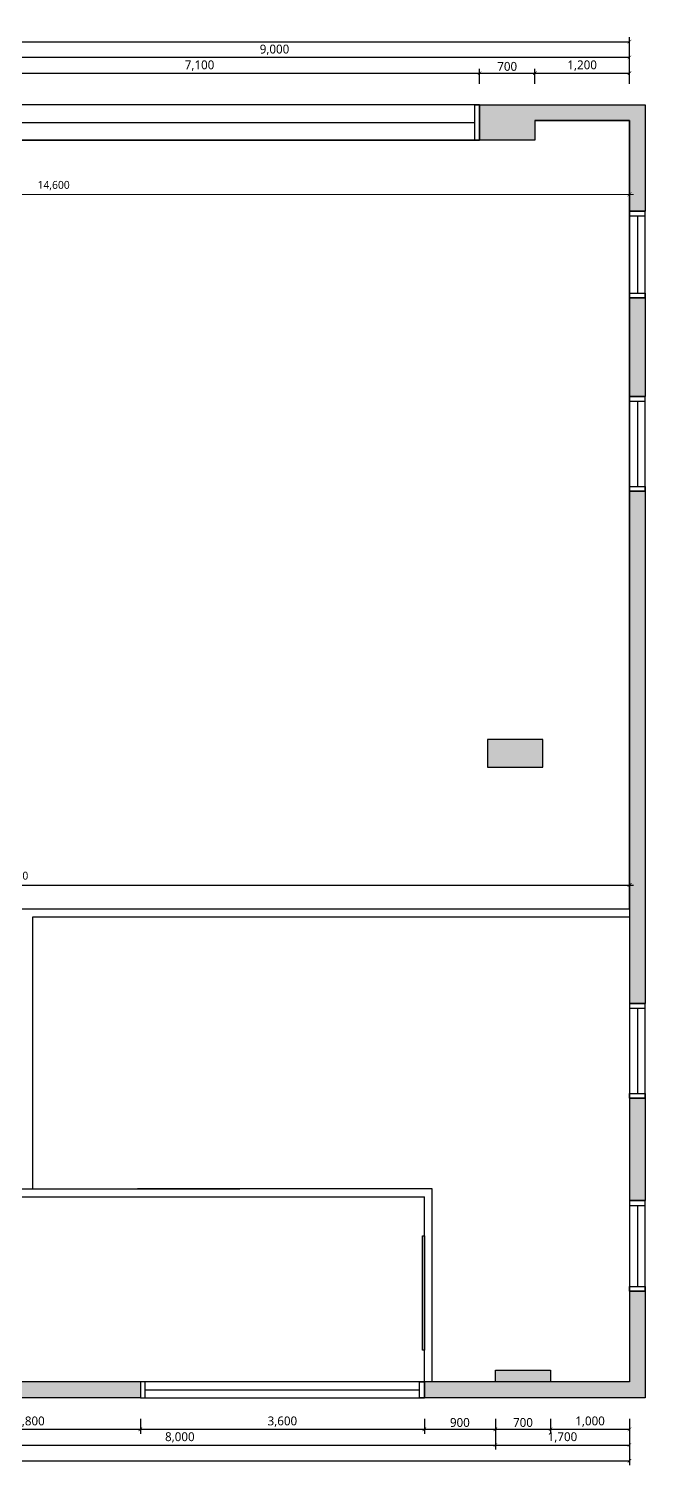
# Model space of a CAD drawing. Header units: metres. Extents: x 11578468 to 47831421, y -58341524 to -14256839.
# Drawn here: x 23957602 to 23965418, y -29115438 to -29097218 of the extents above; entities that cross this region are included whole.
import ezdxf

# ---------------------------------------------------------------- set-up
doc = ezdxf.new("R2010")
doc.units = ezdxf.units.M
doc.header["$LTSCALE"] = 50
doc.header["$MEASUREMENT"] = 0
doc.layers.get('0').update_dxf_attribs({"linetype": 'CONTINUOUS'})
doc.layers.get('DEFPOINTS').update_dxf_attribs({"linetype": 'CONTINUOUS'})
for name, color, linetype in [('3.기호.계단선', 30, 'CONTINUOUS'), ('wall', 3, 'CONTINUOUS'), ('WIN', 4, 'CONTINUOUS')]:
    doc.layers.add(name, color=color, linetype=linetype)
doc.layers.add('DIM', color=7, linetype='CONTINUOUS', lineweight=15)
doc.layers.add('ha', color=8, linetype='CONTINUOUS', lineweight=5)
doc.styles.add('HY 울릉도 L', font='malgun.ttf')
doc.styles.add('N 맑은고딕', font='malgun.ttf')
doc.dimstyles.new('JJ IN 45', dxfattribs={"dimscale": 45, "dimtxt": 2.5, "dimasz": 1, "dimexe": 1.25, "dimexo": 1.5, "dimtad": 1, "dimdec": 6, "dimlunit": 6, "dimtxsty": 'N 맑은고딕', "dimblk": 'ARCHTICK', "dimcen": 2.5, "dimclrd": 256, "dimclre": 256, "dimclrt": 256, "dimadec": 0, "dimazin": 0, "dimtfac": 1, "dimtdec": 6, "dimtix": 1, "dimtmove": 0, "dimatfit": 3, "dimldrblk": 'ARCHTICK', "dimfxl": 1, "dimarcsym": 0})
doc.dimstyles.new('사본 50', dxfattribs={"dimscale": 50, "dimtxt": 2, "dimasz": 1, "dimexe": 1, "dimexo": 1, "dimgap": 1, "dimtad": 1, "dimdec": 0, "dimrnd": 0.05, "dimdsep": 46, "dimlunit": 6, "dimtxsty": 'HY 울릉도 L', "dimblk": 'ARCHTICK', "dimcen": 2.5, "dimdle": 1, "dimclrd": 133, "dimclre": 133, "dimclrt": 30, "dimadec": 0, "dimazin": 0, "dimtfac": 1, "dimtdec": 0, "dimtix": 1, "dimtmove": 2, "dimatfit": 3, "dimldrblk": 'ARCHTICK', "dimfxl": 1, "dimlwd": -1, "dimlwe": -1, "dimarcsym": 0})

# ---------------------------------------------------------------- blocks, each defined once
blk = doc.blocks.new('*U359')
at = {"layer": 'WIN', "linetype": 'Continuous'}
blk.add_line((60, 100), (3540, 100), dxfattribs=at)
for points in [[(0, 0), (3600, 0), (3600, 200), (0, 200)], [(0, 0), (60, 0), (60, 200), (0, 200)], [(3600, 0), (3540, 0), (3540, 200), (3600, 200)]]:
    blk.add_lwpolyline(points, close=True, dxfattribs=at)
blk = doc.blocks.new('*U358')
at = {"layer": 'WIN', "linetype": 'Continuous'}
blk.add_line((60, -25), (7040, -25), dxfattribs=at)
for points in [[(0, -250), (7100, -250), (7100, 200), (0, 200)], [(0, -250), (60, -250), (60, 200), (0, 200)], [(7100, -250), (7040, -250), (7040, 200), (7100, 200)]]:
    blk.add_lwpolyline(points, close=True, dxfattribs=at)
blk = doc.blocks.new('*U1962')
at = {"layer": 'WIN', "linetype": 'Continuous'}
blk.add_line((60, 100), (1040, 100), dxfattribs=at)
for points in [[(0, 0), (1100, 0), (1100, 200), (0, 200)], [(0, 0), (60, 0), (60, 200), (0, 200)], [(1100, 0), (1040, 0), (1040, 200), (1100, 200)]]:
    blk.add_lwpolyline(points, close=True, dxfattribs=at)
blk = doc.blocks.new('*U1960')
at = {"layer": 'WIN', "linetype": 'Continuous'}
blk.add_line((60, 100), (1140, 100), dxfattribs=at)
for points in [[(0, 0), (1200, 0), (1200, 200), (0, 200)], [(0, 0), (60, 0), (60, 200), (0, 200)], [(1200, 0), (1140, 0), (1140, 200), (1200, 200)]]:
    blk.add_lwpolyline(points, close=True, dxfattribs=at)
blk = doc.blocks.new('*U1959')
at = {"layer": 'WIN', "linetype": 'Continuous'}
blk.add_line((60, 100), (1090, 100), dxfattribs=at)
for points in [[(0, 0), (1150, 0), (1150, 200), (0, 200)], [(0, 0), (60, 0), (60, 200), (0, 200)], [(1150, 0), (1090, 0), (1090, 200), (1150, 200)]]:
    blk.add_lwpolyline(points, close=True, dxfattribs=at)
blk = doc.blocks.new('_ArchTick')
at = {"color": 0, "linetype": 'ByBlock', "const_width": 0.15}
blk.add_lwpolyline([(-0.5, -0.5), (0.5, 0.5)], dxfattribs=at)
blk = doc.blocks.new('*D375')
at = {"layer": 'DEFPOINTS', "color": 0, "transparency": 16777216}
for p in [(23736702, -29144857), (23739502, -29144857), (23739502, -29145057)]:
    blk.add_point(p, dxfattribs=at)
at = {"layer": 'DIM', "lineweight": -2, "transparency": 16777216}
for p, q in [((23736702, -29144924), (23736702, -29145113)), ((23739502, -29144924), (23739502, -29145113)), ((23736702, -29145057), (23739502, -29145057))]:
    blk.add_line(p, q, dxfattribs=at)
at = {"layer": 'DIM', "lineweight": -2, "transparency": 16777216, "xscale": 45, "yscale": 45, "zscale": 45, "rotation": 180}
blk.add_blockref('_ArchTick', (23736702, -29145057), dxfattribs=at)
at = {"layer": 'DIM', "lineweight": -2, "transparency": 16777216, "xscale": 45, "yscale": 45, "zscale": 45}
blk.add_blockref('_ArchTick', (23739502, -29145057), dxfattribs=at)
at = {"layer": 'DIM', "transparency": 16777216, "insert": (23738102, -29144961), "char_height": 112.5, "attachment_point": 5, "style": 'N 맑은고딕'}
blk.add_mtext('2,800', dxfattribs=at)
blk = doc.blocks.new('*D376')
at = {"layer": 'DEFPOINTS', "color": 0, "transparency": 16777216}
for p in [(23739502, -29144857), (23743102, -29144857), (23743102, -29145057)]:
    blk.add_point(p, dxfattribs=at)
at = {"layer": 'DIM', "lineweight": -2, "transparency": 16777216}
for p, q in [((23739502, -29144924), (23739502, -29145113)), ((23743102, -29144924), (23743102, -29145113)), ((23739502, -29145057), (23743102, -29145057))]:
    blk.add_line(p, q, dxfattribs=at)
at = {"layer": 'DIM', "lineweight": -2, "transparency": 16777216, "xscale": 45, "yscale": 45, "zscale": 45, "rotation": 180}
blk.add_blockref('_ArchTick', (23739502, -29145057), dxfattribs=at)
at = {"layer": 'DIM', "lineweight": -2, "transparency": 16777216, "xscale": 45, "yscale": 45, "zscale": 45}
blk.add_blockref('_ArchTick', (23743102, -29145057), dxfattribs=at)
at = {"layer": 'DIM', "transparency": 16777216, "insert": (23741302, -29144961), "char_height": 112.5, "attachment_point": 5, "style": 'N 맑은고딕'}
blk.add_mtext('3,600', dxfattribs=at)
blk = doc.blocks.new('*D377')
at = {"layer": 'DEFPOINTS', "color": 0, "transparency": 16777216}
for p in [(23743102, -29144857), (23744002, -29144857), (23744002, -29145057)]:
    blk.add_point(p, dxfattribs=at)
at = {"layer": 'DIM', "lineweight": -2, "transparency": 16777216}
for p, q in [((23743102, -29144924), (23743102, -29145113)), ((23744002, -29144924), (23744002, -29145113)), ((23743102, -29145057), (23744002, -29145057))]:
    blk.add_line(p, q, dxfattribs=at)
at = {"layer": 'DIM', "lineweight": -2, "transparency": 16777216, "xscale": 45, "yscale": 45, "zscale": 45, "rotation": 180}
blk.add_blockref('_ArchTick', (23743102, -29145057), dxfattribs=at)
at = {"layer": 'DIM', "lineweight": -2, "transparency": 16777216, "xscale": 45, "yscale": 45, "zscale": 45}
blk.add_blockref('_ArchTick', (23744002, -29145057), dxfattribs=at)
at = {"layer": 'DIM', "transparency": 16777216, "insert": (23743552, -29144971), "char_height": 112.5, "attachment_point": 5, "style": 'N 맑은고딕'}
blk.add_mtext('900', dxfattribs=at)
blk = doc.blocks.new('*D378')
at = {"layer": 'DEFPOINTS', "color": 0, "transparency": 16777216}
for p in [(23744002, -29144857), (23744702, -29144857), (23744702, -29145057)]:
    blk.add_point(p, dxfattribs=at)
at = {"layer": 'DIM', "lineweight": -2, "transparency": 16777216}
for p, q in [((23744002, -29144924), (23744002, -29145113)), ((23744702, -29144924), (23744702, -29145113)), ((23744002, -29145057), (23744702, -29145057))]:
    blk.add_line(p, q, dxfattribs=at)
at = {"layer": 'DIM', "lineweight": -2, "transparency": 16777216, "xscale": 45, "yscale": 45, "zscale": 45, "rotation": 180}
blk.add_blockref('_ArchTick', (23744002, -29145057), dxfattribs=at)
at = {"layer": 'DIM', "lineweight": -2, "transparency": 16777216, "xscale": 45, "yscale": 45, "zscale": 45}
blk.add_blockref('_ArchTick', (23744702, -29145057), dxfattribs=at)
at = {"layer": 'DIM', "transparency": 16777216, "insert": (23744352, -29144971), "char_height": 112.5, "attachment_point": 5, "style": 'N 맑은고딕'}
blk.add_mtext('700', dxfattribs=at)
blk = doc.blocks.new('*D379')
at = {"layer": 'DEFPOINTS', "color": 0, "transparency": 16777216}
for p in [(23744702, -29144857), (23745702, -29144857), (23745702, -29145057)]:
    blk.add_point(p, dxfattribs=at)
at = {"layer": 'DIM', "lineweight": -2, "transparency": 16777216}
for p, q in [((23744702, -29144924), (23744702, -29145113)), ((23745702, -29144924), (23745702, -29145113)), ((23744702, -29145057), (23745702, -29145057))]:
    blk.add_line(p, q, dxfattribs=at)
at = {"layer": 'DIM', "lineweight": -2, "transparency": 16777216, "xscale": 45, "yscale": 45, "zscale": 45, "rotation": 180}
blk.add_blockref('_ArchTick', (23744702, -29145057), dxfattribs=at)
at = {"layer": 'DIM', "lineweight": -2, "transparency": 16777216, "xscale": 45, "yscale": 45, "zscale": 45}
blk.add_blockref('_ArchTick', (23745702, -29145057), dxfattribs=at)
at = {"layer": 'DIM', "transparency": 16777216, "insert": (23745202, -29144961), "char_height": 112.5, "attachment_point": 5, "style": 'N 맑은고딕'}
blk.add_mtext('1,000', dxfattribs=at)
blk = doc.blocks.new('*D382')
at = {"layer": 'DEFPOINTS', "color": 0, "transparency": 16777216}
for p in [(23736002, -29144857), (23744002, -29144857), (23744002, -29145257)]:
    blk.add_point(p, dxfattribs=at)
at = {"layer": 'DIM', "lineweight": -2, "transparency": 16777216}
for p, q in [((23736002, -29144924), (23736002, -29145313)), ((23744002, -29144924), (23744002, -29145313)), ((23736002, -29145257), (23744002, -29145257))]:
    blk.add_line(p, q, dxfattribs=at)
at = {"layer": 'DIM', "lineweight": -2, "transparency": 16777216, "xscale": 45, "yscale": 45, "zscale": 45, "rotation": 180}
blk.add_blockref('_ArchTick', (23736002, -29145257), dxfattribs=at)
at = {"layer": 'DIM', "lineweight": -2, "transparency": 16777216, "xscale": 45, "yscale": 45, "zscale": 45}
blk.add_blockref('_ArchTick', (23744002, -29145257), dxfattribs=at)
at = {"layer": 'DIM', "transparency": 16777216, "insert": (23740002, -29145161), "char_height": 112.5, "attachment_point": 5, "style": 'N 맑은고딕'}
blk.add_mtext('8,000', dxfattribs=at)
blk = doc.blocks.new('*D383')
at = {"layer": 'DEFPOINTS', "color": 0, "transparency": 16777216}
for p in [(23744002, -29144857), (23745702, -29144857), (23745702, -29145257)]:
    blk.add_point(p, dxfattribs=at)
at = {"layer": 'DIM', "lineweight": -2, "transparency": 16777216}
for p, q in [((23744002, -29144924), (23744002, -29145313)), ((23745702, -29144924), (23745702, -29145313)), ((23744002, -29145257), (23745702, -29145257))]:
    blk.add_line(p, q, dxfattribs=at)
at = {"layer": 'DIM', "lineweight": -2, "transparency": 16777216, "xscale": 45, "yscale": 45, "zscale": 45, "rotation": 180}
blk.add_blockref('_ArchTick', (23744002, -29145257), dxfattribs=at)
at = {"layer": 'DIM', "lineweight": -2, "transparency": 16777216, "xscale": 45, "yscale": 45, "zscale": 45}
blk.add_blockref('_ArchTick', (23745702, -29145257), dxfattribs=at)
at = {"layer": 'DIM', "transparency": 16777216, "insert": (23744852, -29145161), "char_height": 112.5, "attachment_point": 5, "style": 'N 맑은고딕'}
blk.add_mtext('1,700', dxfattribs=at)
blk = doc.blocks.new('*D384')
at = {"layer": 'DEFPOINTS', "color": 0, "transparency": 16777216}
for p in [(23725352, -29144857), (23745702, -29144857), (23745702, -29145457)]:
    blk.add_point(p, dxfattribs=at)
at = {"layer": 'DIM', "lineweight": -2, "transparency": 16777216}
for p, q in [((23725352, -29144924), (23725352, -29145513)), ((23745702, -29144924), (23745702, -29145513)), ((23725352, -29145457), (23745702, -29145457))]:
    blk.add_line(p, q, dxfattribs=at)
at = {"layer": 'DIM', "lineweight": -2, "transparency": 16777216, "xscale": 45, "yscale": 45, "zscale": 45, "rotation": 180}
blk.add_blockref('_ArchTick', (23725352, -29145457), dxfattribs=at)
at = {"layer": 'DIM', "lineweight": -2, "transparency": 16777216, "xscale": 45, "yscale": 45, "zscale": 45}
blk.add_blockref('_ArchTick', (23745702, -29145457), dxfattribs=at)
at = {"layer": 'DIM', "transparency": 16777216, "insert": (23735527, -29145361), "char_height": 112.5, "attachment_point": 5, "style": 'N 맑은고딕'}
blk.add_mtext('20,350', dxfattribs=at)
blk = doc.blocks.new('*D400')
at = {"layer": 'DEFPOINTS', "color": 0, "transparency": 16777216}
for p in [(23743802, -29127857), (23736702, -29128057), (23743802, -29128057)]:
    blk.add_point(p, dxfattribs=at)
at = {"layer": 'DIM', "lineweight": -2, "transparency": 16777216}
for p, q in [((23736702, -29127990), (23736702, -29127801)), ((23743802, -29127990), (23743802, -29127801)), ((23736702, -29127857), (23743802, -29127857))]:
    blk.add_line(p, q, dxfattribs=at)
at = {"layer": 'DIM', "lineweight": -2, "transparency": 16777216, "xscale": 45, "yscale": 45, "zscale": 45, "rotation": 180}
blk.add_blockref('_ArchTick', (23736702, -29127857), dxfattribs=at)
at = {"layer": 'DIM', "lineweight": -2, "transparency": 16777216, "xscale": 45, "yscale": 45, "zscale": 45}
blk.add_blockref('_ArchTick', (23743802, -29127857), dxfattribs=at)
at = {"layer": 'DIM', "transparency": 16777216, "insert": (23740252, -29127761), "char_height": 112.5, "attachment_point": 5, "style": 'N 맑은고딕'}
blk.add_mtext('7,100', dxfattribs=at)
blk = doc.blocks.new('*D401')
at = {"layer": 'DEFPOINTS', "color": 0, "transparency": 16777216}
for p in [(23744502, -29127857), (23743802, -29128057), (23744502, -29128057)]:
    blk.add_point(p, dxfattribs=at)
at = {"layer": 'DIM', "lineweight": -2, "transparency": 16777216}
for p, q in [((23743802, -29127990), (23743802, -29127801)), ((23744502, -29127990), (23744502, -29127801)), ((23743802, -29127857), (23744502, -29127857))]:
    blk.add_line(p, q, dxfattribs=at)
at = {"layer": 'DIM', "lineweight": -2, "transparency": 16777216, "xscale": 45, "yscale": 45, "zscale": 45, "rotation": 180}
blk.add_blockref('_ArchTick', (23743802, -29127857), dxfattribs=at)
at = {"layer": 'DIM', "lineweight": -2, "transparency": 16777216, "xscale": 45, "yscale": 45, "zscale": 45}
blk.add_blockref('_ArchTick', (23744502, -29127857), dxfattribs=at)
at = {"layer": 'DIM', "transparency": 16777216, "insert": (23744152, -29127771), "char_height": 112.5, "attachment_point": 5, "style": 'N 맑은고딕'}
blk.add_mtext('700', dxfattribs=at)
blk = doc.blocks.new('*D402')
at = {"layer": 'DEFPOINTS', "color": 0, "transparency": 16777216}
for p in [(23745702, -29127857), (23744502, -29128057), (23745702, -29128057)]:
    blk.add_point(p, dxfattribs=at)
at = {"layer": 'DIM', "lineweight": -2, "transparency": 16777216}
for p, q in [((23744502, -29127990), (23744502, -29127801)), ((23745702, -29127990), (23745702, -29127801)), ((23744502, -29127857), (23745702, -29127857))]:
    blk.add_line(p, q, dxfattribs=at)
at = {"layer": 'DIM', "lineweight": -2, "transparency": 16777216, "xscale": 45, "yscale": 45, "zscale": 45, "rotation": 180}
blk.add_blockref('_ArchTick', (23744502, -29127857), dxfattribs=at)
at = {"layer": 'DIM', "lineweight": -2, "transparency": 16777216, "xscale": 45, "yscale": 45, "zscale": 45}
blk.add_blockref('_ArchTick', (23745702, -29127857), dxfattribs=at)
at = {"layer": 'DIM', "transparency": 16777216, "insert": (23745102, -29127761), "char_height": 112.5, "attachment_point": 5, "style": 'N 맑은고딕'}
blk.add_mtext('1,200', dxfattribs=at)
blk = doc.blocks.new('*D403')
at = {"layer": 'DEFPOINTS', "color": 0, "transparency": 16777216}
for p in [(23736702, -29127657), (23736702, -29128057), (23745702, -29128057)]:
    blk.add_point(p, dxfattribs=at)
at = {"layer": 'DIM', "lineweight": -2, "transparency": 16777216}
for p, q in [((23736702, -29127990), (23736702, -29127601)), ((23745702, -29127657), (23736702, -29127657)), ((23745702, -29127990), (23745702, -29127601))]:
    blk.add_line(p, q, dxfattribs=at)
at = {"layer": 'DIM', "lineweight": -2, "transparency": 16777216, "xscale": 45, "yscale": 45, "zscale": 45, "rotation": 180}
blk.add_blockref('_ArchTick', (23736702, -29127657), dxfattribs=at)
at = {"layer": 'DIM', "lineweight": -2, "transparency": 16777216, "xscale": 45, "yscale": 45, "zscale": 45}
blk.add_blockref('_ArchTick', (23745702, -29127657), dxfattribs=at)
at = {"layer": 'DIM', "transparency": 16777216, "insert": (23741202, -29127561), "char_height": 112.5, "attachment_point": 5, "style": 'N 맑은고딕'}
blk.add_mtext('9,000', dxfattribs=at)
blk = doc.blocks.new('*D406')
at = {"layer": 'DEFPOINTS', "color": 0, "transparency": 16777216}
for p in [(23745702, -29127457), (23728502, -29128057), (23745702, -29128057)]:
    blk.add_point(p, dxfattribs=at)
at = {"layer": 'DIM', "lineweight": -2, "transparency": 16777216}
for p, q in [((23728502, -29127990), (23728502, -29127401)), ((23728502, -29127457), (23745702, -29127457)), ((23745702, -29127990), (23745702, -29127401))]:
    blk.add_line(p, q, dxfattribs=at)
at = {"layer": 'DIM', "lineweight": -2, "transparency": 16777216, "xscale": 45, "yscale": 45, "zscale": 45, "rotation": 180}
blk.add_blockref('_ArchTick', (23728502, -29127457), dxfattribs=at)
at = {"layer": 'DIM', "lineweight": -2, "transparency": 16777216, "xscale": 45, "yscale": 45, "zscale": 45}
blk.add_blockref('_ArchTick', (23745702, -29127457), dxfattribs=at)
at = {"layer": 'DIM', "transparency": 16777216, "insert": (23737102, -29127361), "char_height": 112.5, "attachment_point": 5, "style": 'N 맑은고딕'}
blk.add_mtext('17,200', dxfattribs=at)
blk = doc.blocks.new('*D1969')
at = {"layer": 'DEFPOINTS', "color": 0, "ltscale": 10, "transparency": 16777216}
for p in [(23950618, -29098632), (23965218, -29098632), (23965218, -29099318)]:
    blk.add_point(p, dxfattribs=at)
at = {"layer": 'DIM', "color": 133, "ltscale": 10, "transparency": 16777216}
for p, q in [((23950618, -29098682), (23950618, -29099368)), ((23965218, -29098682), (23965218, -29099368)), ((23950568, -29099318), (23965268, -29099318))]:
    blk.add_line(p, q, dxfattribs=at)
at = {"layer": 'DIM', "color": 133, "ltscale": 10, "transparency": 16777216, "xscale": 50, "yscale": 50, "zscale": 50, "rotation": 180}
blk.add_blockref('_ArchTick', (23950618, -29099318), dxfattribs=at)
at = {"layer": 'DIM', "color": 133, "ltscale": 10, "transparency": 16777216, "xscale": 50, "yscale": 50, "zscale": 50}
blk.add_blockref('_ArchTick', (23965218, -29099318), dxfattribs=at)
at = {"layer": 'DIM', "color": 30, "ltscale": 10, "transparency": 16777216, "insert": (23957918, -29099207), "char_height": 100, "attachment_point": 5, "style": 'HY 울릉도 L'}
blk.add_mtext('14,600', dxfattribs=at)
blk = doc.blocks.new('*D2010')
at = {"layer": 'DEFPOINTS', "color": 0, "ltscale": 10, "transparency": 16777216}
for p in [(23965218, -29108079), (23949568, -29108382), (23965218, -29108382)]:
    blk.add_point(p, dxfattribs=at)
at = {"layer": 'wall', "color": 133, "ltscale": 10, "transparency": 16777216}
for p, q in [((23949518, -29108079), (23965268, -29108079)), ((23949568, -29108332), (23949568, -29108029)), ((23965218, -29108332), (23965218, -29108029))]:
    blk.add_line(p, q, dxfattribs=at)
at = {"layer": 'wall', "color": 133, "ltscale": 10, "transparency": 16777216, "xscale": 50, "yscale": 50, "zscale": 50, "rotation": 180}
blk.add_blockref('_ArchTick', (23949568, -29108079), dxfattribs=at)
at = {"layer": 'wall', "color": 133, "ltscale": 10, "transparency": 16777216, "xscale": 50, "yscale": 50, "zscale": 50}
blk.add_blockref('_ArchTick', (23965218, -29108079), dxfattribs=at)
at = {"layer": 'wall', "color": 30, "ltscale": 10, "transparency": 16777216, "insert": (23957393, -29107969), "char_height": 100, "attachment_point": 5, "style": 'HY 울릉도 L'}
blk.add_mtext('15,650', dxfattribs=at)
blk = doc.blocks.new('sdagdgds')
at = {"layer": 'ha', "transparency": 33554687}
h = blk.add_hatch(color=256, dxfattribs=at)
h.dxf.hatch_style = 1
h.paths.add_polyline_path([(23725502, -29128457), (23728302, -29128457), (23728302, -29132607), (23728502, -29132607), (23728502, -29128257), (23728302, -29128257), (23725302, -29128257), (23725302, -29132557), (23725502, -29132557)])
h.paths.add_polyline_path([(23728502, -29133657), (23728302, -29133657), (23728302, -29133757), (23725502, -29133757), (23725502, -29133657), (23725302, -29133657), (23725302, -29133757), (23724848.0976572, -29133757), (23724752, -29133757), (23724752, -29136507), (23725152, -29136507), (23725152, -29137657), (23725352, -29137657), (23725352, -29137507), (23727752, -29137507), (23727952, -29137507), (23727952, -29137307), (23725352, -29137307), (23725352, -29136507), (23727052, -29136507), (23727052, -29136707), (23727252, -29136707), (23727252, -29136507), (23727252, -29135757), (23727252, -29135707), (23727052, -29135707), (23727052, -29135757), (23727052, -29136307), (23725352, -29136307), (23724952, -29136307), (23724952, -29133957), (23727052, -29133957), (23727052, -29134507), (23727252, -29134507), (23727252, -29133957), (23728502, -29133957)])
h.paths.add_polyline_path([(23727952, -29138607), (23727752, -29138607), (23727752, -29139637), (23725352, -29139637), (23725352, -29139457), (23725152, -29139457), (23725152, -29140057), (23725352, -29140057), (23725352, -29139837), (23727752, -29139837), (23727752, -29139907), (23727952, -29139907), (23727952, -29139837)])
h.paths.add_polyline_path([(23727952, -29141007), (23727752, -29141007), (23727752, -29142007), (23725352, -29142007), (23725352, -29141857), (23725152, -29141857), (23725152, -29144557), (23725652, -29144557), (23725652, -29144657), (23729552, -29144657), (23729552, -29144457), (23725852, -29144457), (23725852, -29144357), (23725352, -29144357), (23725352, -29142207), (23727952, -29142207)])
h.paths.add_polyline_path([(23731552, -29144307), (23730852, -29144307), (23730852, -29144457), (23730732, -29144457), (23730732, -29144657), (23732052, -29144657), (23732052, -29144457), (23731552, -29144457)])
h.paths.add_polyline_path([(23739502, -29144457), (23736702, -29144457), (23736702, -29144307), (23736002, -29144307), (23736002, -29144457), (23733202, -29144457), (23733202, -29144657), (23739502, -29144657)])
h.paths.add_polyline_path([(23745902, -29143307), (23745702, -29143307), (23745702, -29144457), (23744702, -29144457), (23744702, -29144307), (23744002, -29144307), (23744002, -29144457), (23743102, -29144457), (23743102, -29144657), (23745902, -29144657)])
h.paths.add_polyline_path([(23745902, -29133157), (23745702, -29133157), (23745702, -29139657), (23745902, -29139657)])
h.paths.add_polyline_path([(23745902, -29140857), (23745702, -29140857), (23745702, -29142157), (23745902, -29142157)])
h.paths.add_polyline_path([(23744602, -29136307), (23743902, -29136307), (23743902, -29136657), (23744602, -29136657)])
h.paths.add_polyline_path([(23736702, -29136307), (23736002, -29136307), (23736002, -29136657), (23736702, -29136657)])
h.paths.add_polyline_path([(23731602, -29136307), (23730902, -29136307), (23730902, -29136657), (23731602, -29136657)])
h.paths.add_polyline_path([(23745902, -29130707), (23745702, -29130707), (23745702, -29131957), (23745902, -29131957)])
h.paths.add_polyline_path([(23745902, -29128257), (23743802, -29128257), (23743802, -29128457), (23743802, -29128707), (23744502, -29128707), (23744502, -29128457), (23745702, -29128457), (23745702, -29129607), (23745902, -29129607)])
h.paths.add_polyline_path([(23731602, -29128457), (23731602, -29128257), (23730902, -29128257), (23730902, -29130107), (23731102, -29130107), (23731102, -29128707), (23731602, -29128707)])
h.paths.add_polyline_path([(23736702, -29128257), (23736002, -29128257), (23736002, -29128457), (23736002, -29128707), (23736702, -29128707), (23736702, -29128457)])
at = {"layer": 'wall'}
for p, q in [((23743802, -29128257), (23745902, -29128257)), ((23743802, -29128457), (23743802, -29128257)), ((23745902, -29128257), (23745902, -29129607)), ((23743802, -29128707), (23743802, -29128457)), ((23744502, -29128457), (23745702, -29128457)), ((23744502, -29128457), (23744502, -29128707)), ((23744502, -29128457), (23744502, -29128707)), ((23745702, -29128457), (23745702, -29129607)), ((23744502, -29128707), (23743802, -29128707)), ((23745702, -29129607), (23745902, -29129607)), ((23745702, -29130707), (23745702, -29131957)), ((23745702, -29130707), (23745902, -29130707)), ((23745902, -29130707), (23745902, -29131957)), ((23745702, -29131957), (23745902, -29131957)), ((23745702, -29133157), (23745702, -29139657)), ((23745702, -29133157), (23745902, -29133157)), ((23745902, -29133157), (23745902, -29139657)), ((23744602, -29136307), (23743902, -29136307)), ((23743902, -29136307), (23743902, -29136657)), ((23744602, -29136657), (23744602, -29136307)), ((23743902, -29136657), (23744602, -29136657)), ((23745702, -29139657), (23745902, -29139657)), ((23745702, -29140857), (23745702, -29142157)), ((23745702, -29140857), (23745902, -29140857)), ((23745902, -29140857), (23745902, -29142157)), ((23745702, -29142157), (23745902, -29142157)), ((23745702, -29143307), (23745702, -29144457)), ((23745702, -29143307), (23745902, -29143307)), ((23745902, -29143307), (23745902, -29144657)), ((23744002, -29144457), (23744002, -29144307)), ((23744002, -29144307), (23744702, -29144307)), ((23744702, -29144307), (23744702, -29144457)), ((23739502, -29144457), (23736702, -29144457)), ((23739502, -29144457), (23739502, -29144657)), ((23744002, -29144457), (23743102, -29144457)), ((23743102, -29144457), (23743102, -29144657)), ((23745702, -29144457), (23744702, -29144457)), ((23739502, -29144657), (23733202, -29144657)), ((23745902, -29144657), (23743102, -29144657))]:
    blk.add_line(p, q, dxfattribs=at)
at = {"layer": 'WIN', "linetype": 'Continuous'}
for name, p in [('*U358', (23736702, -29128457)), ('*U359', (23739502, -29144657))]:
    blk.add_blockref(name, p, dxfattribs=at)
at = {"layer": 'WIN', "linetype": 'Continuous', "rotation": 270}
for name, p in [('*U1962', (23745702, -29129607)), ('*U1960', (23745702, -29131957)), ('*U1960', (23745702, -29139657)), ('*U1959', (23745702, -29142157))]:
    blk.add_blockref(name, p, dxfattribs=at)
at = {"layer": 'DIM'}
for base, p1, p2, picture, middle in [((23745702, -29127457), (23728502, -29128057), (23745702, -29128057), '*D406', (23737102, -29127361.0081521794)), ((23736702, -29127657), (23745702, -29128057), (23736702, -29128057), '*D403', (23741202, -29127561.3138586991)), ((23743802, -29127857), (23736702, -29128057), (23743802, -29128057), '*D400', (23740252, -29127761.0081521794)), ((23744502, -29127857), (23743802, -29128057), (23744502, -29128057), '*D401', (23744152, -29127770.7525475509)), ((23745702, -29127857), (23744502, -29128057), (23745702, -29128057), '*D402', (23745102, -29127761.0081521794)), ((23745702, -29145457), (23725352, -29144857), (23745702, -29144857), '*D384', (23735527, -29145361.3138586991)), ((23744002, -29145257), (23736002, -29144857), (23744002, -29144857), '*D382', (23740002, -29145161.3138586991)), ((23739502, -29145057), (23736702, -29144857), (23739502, -29144857), '*D375', (23738102, -29144961.3138586991)), ((23743102, -29145057), (23739502, -29144857), (23743102, -29144857), '*D376', (23741302, -29144961.3138586991)), ((23744002, -29145057), (23743102, -29144857), (23744002, -29144857), '*D377', (23743552, -29144970.7525475509)), ((23744702, -29145057), (23744002, -29144857), (23744702, -29144857), '*D378', (23744352, -29144970.7525475509)), ((23745702, -29145257), (23744002, -29144857), (23745702, -29144857), '*D383', (23744852, -29145161.0081521794)), ((23745702, -29145057), (23744702, -29144857), (23745702, -29144857), '*D379', (23745202, -29144961.0081521794))]:
    dim = blk.add_linear_dim(base=base, p1=p1, p2=p2, dimstyle='JJ IN 45', dxfattribs=at)
    dim.commit()
    dim.dimension.update_dxf_attribs({"geometry": picture, "text_midpoint": middle})

msp = doc.modelspace()

# ---------------------------------------------------------------- linework, layer by layer
at = {"layer": 'wall', "ltscale": 10}
for p, q in [((23965217.6, -29103881.7), (23965217.6, -29098631.7)), ((23965217.6, -29107581.7), (23965217.6, -29114381.7)), ((23949567.6, -29108381.7), (23965217.6, -29108381.7)), ((23957652.5, -29108481.7), (23958779, -29108481.7)), ((23957652.5, -29111931.7), (23957652.5, -29108481.7)), ((23958779, -29108481.7), (23965217.6, -29108481.7)), ((23958879, -29108481.7), (23965217.6, -29108481.7)), ((23958879, -29108481.7), (23965217.6, -29108481.7)), ((23958879, -29108481.7), (23965217.6, -29108481.7)), ((23954387.6, -29111931.7), (23960279, -29111931.7)), ((23957652.5, -29111931.7), (23957652.5, -29111861.7)), ((23962717.6, -29111931.7), (23958979, -29111931.7)), ((23962717.6, -29114381.7), (23962717.6, -29111931.7)), ((23962717.6, -29114381.7), (23962717.6, -29111931.7)), ((23954397.6, -29112031.7), (23962617.6, -29112031.7)), ((23962617.6, -29114381.7), (23962617.6, -29112031.7)), ((23961367.6, -29114381.7), (23957217.6, -29114381.7)), ((23965217.6, -29114381.7), (23960279, -29114381.7))]:
    msp.add_line(p, q, dxfattribs=at)
for points in [[(23948017.6, -29100031.7), (23948017.6, -29102531.7), (23949567.6, -29102531.7), (23949567.6, -29108381.7), (23965217.6, -29108381.7), (23965217.6, -29098381.7), (23964017.6, -29098381.7), (23964017.6, -29098631.7), (23950617.6, -29098631.7), (23950617.6, -29100031.7), (23948077.6, -29100031.7)], [(23960067.6, -29114381.7), (23956217.6, -29114381.7)]]:
    msp.add_lwpolyline(points, dxfattribs=at)
msp.add_lwpolyline([(23962593.2, -29112528.8), (23962617.6, -29112528.8), (23962617.6, -29113978.4), (23962593.2, -29113978.4)], close=True, dxfattribs=at)

# ---------------------------------------------------------------- block references
at = {"layer": '3.기호.계단선'}
msp.add_blockref('sdagdgds', (219515.6, 30075.3), dxfattribs=at)

# ---------------------------------------------------------------- dimensions: what is measured, and where the dimension line sits
at = {"layer": 'DIM', "ltscale": 10}
dim = msp.add_linear_dim(base=(23965217.6, -29099317.7), p1=(23950617.6, -29098631.7), p2=(23965217.6, -29098631.7), dimstyle='사본 50', dxfattribs=at)
dim.commit()
dim.dimension.update_dxf_attribs({"geometry": '*D1969', "text_midpoint": (23957917.6, -29099207.3)})
at = {"layer": 'wall', "ltscale": 10}
dim = msp.add_linear_dim(base=(23965217.6, -29108078.8), p1=(23949567.6, -29108381.7), p2=(23965217.6, -29108381.7), dimstyle='사본 50', dxfattribs=at)
dim.commit()
dim.dimension.update_dxf_attribs({"geometry": '*D2010', "text_midpoint": (23957392.6, -29107968.5)})

doc.saveas('drawing.dxf')
